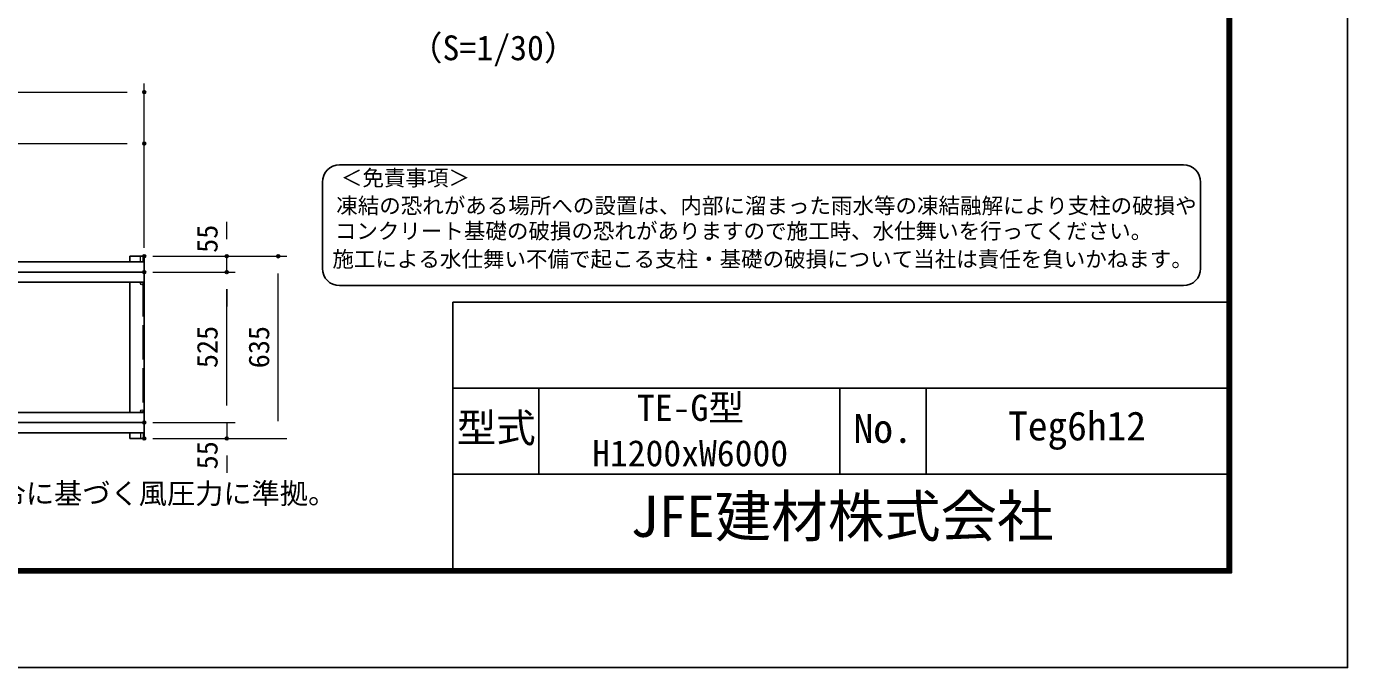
# Model space of a CAD drawing. Units: millimetres, scale not verified. Extents: x -6300 to 6300, y -4455 to 4455.
# Drawn here: x 1693 to 6300, y -4455 to -2219 of the extents above; entities that cross this region are included whole.
import ezdxf
from ezdxf.enums import TextEntityAlignment as Align

# ---------------------------------------------------------------- set-up
doc = ezdxf.new("R2010")
doc.units = ezdxf.units.MM
doc.header["$LTSCALE"] = 20
doc.header["$PDMODE"] = 32
doc.header["$PDSIZE"] = 10
doc.linetypes.add('DASHED', pattern=[7.5, 6, -1.5])
for name, color, linetype, lineweight in [('0-0_D-TTL-TXT', 7, 'Continuous', 25), ('0-1_D-STR1', 1, 'Continuous', 25), ('0-4_D-STR3', 3, 'Continuous', 13), ('0-8_D-STR-DIM', 7, 'Continuous', 13), ('0-C_D-TTL', 7, 'Continuous', 25)]:
    doc.layers.add(name, color=color, linetype=linetype, lineweight=lineweight)
doc.layers.add('0-A_Defpoints', color=8, linetype='Continuous')
doc.styles.add('ＭＳ ゴシック', font='')
doc.styles.get('ＭＳ ゴシック').set_extended_font_data('MS Gothic')

msp = doc.modelspace()

# ---------------------------------------------------------------- linework, layer by layer
at = {"layer": '0-0_D-TTL-TXT', "color": 2}
for p, q in [((5727.06, -2701.92), (2784.96, -2701.92)), ((2724.81, -2762.07), (2724.81, -3062.84)), ((5787.21, -3062.84), (5787.21, -2762.07)), ((2784.96, -3122.99), (5727.06, -3122.99))]:
    msp.add_line(p, q, dxfattribs=at)
for centre, start, end in [((2784.96, -2762.07), 90, 180), ((5727.06, -2762.07), 0, 90), ((2784.96, -3062.84), 180, 270), ((5727.06, -3062.84), 270, 0)]:
    msp.add_arc(centre, 60.15, start, end, dxfattribs=at)
at = {"layer": '0-1_D-STR1'}
for p, q in [((678.84, -3040.3), (2103.84, -3040.3)), ((2053.84, -3020.65), (2053.84, -3040.3)), ((678.84, -3075.65), (2103.84, -3075.65)), ((678.84, -3111.01), (2103.84, -3111.01)), ((2053.84, -3111.01), (2053.84, -3565.3)), ((678.84, -3565.3), (2103.84, -3565.3)), ((678.84, -3600.65), (2103.84, -3600.65)), ((678.84, -3636.01), (2103.84, -3636.01)), ((2053.84, -3636.01), (2053.84, -3655.65)), ((2053.84, -3655.65), (2103.84, -3655.65)), ((2053.84, -3655.65), (2103.84, -3655.65))]:
    msp.add_line(p, q, dxfattribs=at)
at = {"layer": '0-1_D-STR1', "linetype": 'DASHED'}
msp.add_line((2099.84, -3111.01), (2099.84, -3565.3), dxfattribs=at)
at = {"layer": '0-1_D-STR1'}
msp.add_lwpolyline([(2053.84, -3020.65), (2103.84, -3020.65), (2103.84, -3655.65)], dxfattribs=at)
at = {"layer": '0-4_D-STR3'}
for p, q in [((2099.84, -3020.65), (2099.84, -3040.3)), ((2099.84, -3040.3), (2099.84, -3020.65)), ((2090.84, -3116.15), (2090.84, -3111.01)), ((2099.84, -3116.15), (2099.84, -3111.01)), ((2090.84, -3560.15), (2090.84, -3565.3)), ((2099.84, -3560.15), (2099.84, -3565.3)), ((2099.84, -3636.01), (2099.84, -3655.65)), ((2099.84, -3636.01), (2099.84, -3655.65))]:
    msp.add_line(p, q, dxfattribs=at)
for points in [[(2090.84, -3040.3), (2090.84, -3020.65), (2099.84, -3020.65)], [(2090.84, -3636.01), (2090.84, -3655.65), (2099.84, -3655.65)]]:
    msp.add_lwpolyline(points, dxfattribs=at)
for centre in [(2095.34, -3116.15), (2095.34, -3560.15)]:
    msp.add_circle(centre, 4.5, dxfattribs=at)
at = {"layer": '0-8_D-STR-DIM'}
for p, q in [((2103.84, -2990.65), (2103.84, -2417.66)), ((-5236.16, -2447.66), (2043.84, -2447.66)), ((2103.84, -2990.65), (2103.84, -2597.66)), ((-1236.16, -2627.66), (2043.84, -2627.66)), ((2391.2, -2960.65), (2391.2, -2900.65)), ((2133.84, -3020.65), (2421.2, -3020.65)), ((2133.84, -3020.65), (2601.2, -3020.65)), ((2391.2, -3075.65), (2391.2, -3020.65)), ((2133.84, -3075.65), (2421.2, -3075.65)), ((2133.84, -3075.65), (2421.2, -3075.65)), ((2571.2, -3595.65), (2571.2, -3080.65)), ((2391.2, -3540.65), (2391.2, -3135.65)), ((2391.2, -3135.65), (2391.2, -3195.65)), ((2391.2, -3540.65), (2391.2, -3480.65)), ((2133.84, -3600.65), (2421.2, -3600.65)), ((2133.84, -3600.65), (2421.2, -3600.65)), ((2391.2, -3600.65), (2391.2, -3655.65)), ((2133.84, -3655.65), (2601.2, -3655.65)), ((2133.84, -3655.65), (2421.2, -3655.65)), ((2391.2, -3715.65), (2391.2, -3775.65))]:
    msp.add_line(p, q, dxfattribs=at)
at = {"layer": '0-A_Defpoints'}
for p in [(2103.84, -2447.66), (2103.84, -2627.66), (2103.84, -3020.65), (2103.84, -3020.65), (2391.2, -3020.65), (2571.2, -3020.65), (2103.84, -3075.65), (2391.2, -3075.65), (2103.84, -3600.65), (2103.84, -3600.65), (2103.84, -3655.65), (2103.84, -3655.65), (2391.2, -3655.65)]:
    msp.add_point(p, dxfattribs=at)
at = {"layer": '0-C_D-TTL'}
for p, q in [((3179.63, -3180.19), (3179.63, -4110.19)), ((3179.63, -3180.19), (5879.63, -3180.19)), ((3179.63, -3480.19), (5879.63, -3480.19)), ((3479.63, -3480.19), (3479.63, -3780.19)), ((4529.63, -3480.19), (4529.63, -3780.19)), ((4829.63, -3480.19), (4829.63, -3780.19)), ((3179.63, -3780.19), (5879.63, -3780.19))]:
    msp.add_line(p, q, dxfattribs=at)
at = {"layer": '0-C_D-TTL', "color": 2}
msp.add_lwpolyline([(-6300.37, 4454.81), (6299.63, 4454.81), (6299.63, -4455.19), (-6300.37, -4455.19)], close=True, dxfattribs=at)
at = {"layer": '0-C_D-TTL'}
for points in [[(-5895.37, 4124.81), (5894.63, 4124.81), (5894.63, -4125.19), (-5895.37, -4125.19)], [(-5891.62, 4121.06), (5890.88, 4121.06), (5890.88, -4121.44), (-5891.62, -4121.44)], [(-5887.87, 4117.31), (5887.13, 4117.31), (5887.13, -4117.69), (-5887.87, -4117.69)], [(-5884.12, 4113.56), (5883.38, 4113.56), (5883.38, -4113.94), (-5884.12, -4113.94)], [(-5880.37, 4109.81), (5879.63, 4109.81), (5879.63, -4110.19), (-5880.37, -4110.19)]]:
    msp.add_lwpolyline(points, close=True, dxfattribs=at)

# ---------------------------------------------------------------- texts
at = {"layer": '0-0_D-TTL-TXT', "style": 'ＭＳ ゴシック'}
for s, height, p in [('（S=1/30）', 86.66, (3025.46, -2362.9)), ('＜免責事項＞ \u3000\u3000', 54.99, (2789.42, -2791.16)), ('凍結の恐れがある場所への設置は、内部に溜まった雨水等の凍結融解により支柱の破損や', 54.99, (2773.15, -2888)), ('コンクリート基礎の破損の恐れがありますので施工時、水仕舞いを行ってください。', 54.99, (2768.2, -2976.34)), ('施工による水仕舞い不備で起こる支柱・基礎の破損について当社は責任を負いかねます。 ', 54.99, (2759.79, -3074.37)), ('TE-G型', 91.35, (3821.88, -3622.13)), ('型式', 101, (3193.19, -3699.99)), ('No.', 101, (4577.3, -3701.58)), ('Teg6h12', 101, (5115.85, -3693.06)), ('H1200xW6000', 91.35, (3665.32, -3780.46)), ('（設計条件）風荷重：昭和57年改正 建築基準法・同施行令に基づく風圧力に準拠。', 72.14, (-916.27, -3905.59)), ('JFE建材株式会社', 144.3, (3798.67, -4042.61))]:
    msp.add_text(s, height=height, dxfattribs=at).set_placement(p, align=Align.BOTTOM_LEFT)
at = {"layer": '0-8_D-STR-DIM', "style": 'ＭＳ ゴシック'}
for s, p in [('55', (2381.07, -3008.58)), ('525', (2381.07, -3410.49)), ('635', (2561.07, -3411.05)), ('55', (2381.07, -3763.65))]:
    msp.add_text(s, height=72.14, rotation=90, dxfattribs=at).set_placement(p, align=Align.BOTTOM_LEFT)

doc.saveas('drawing.dxf')
